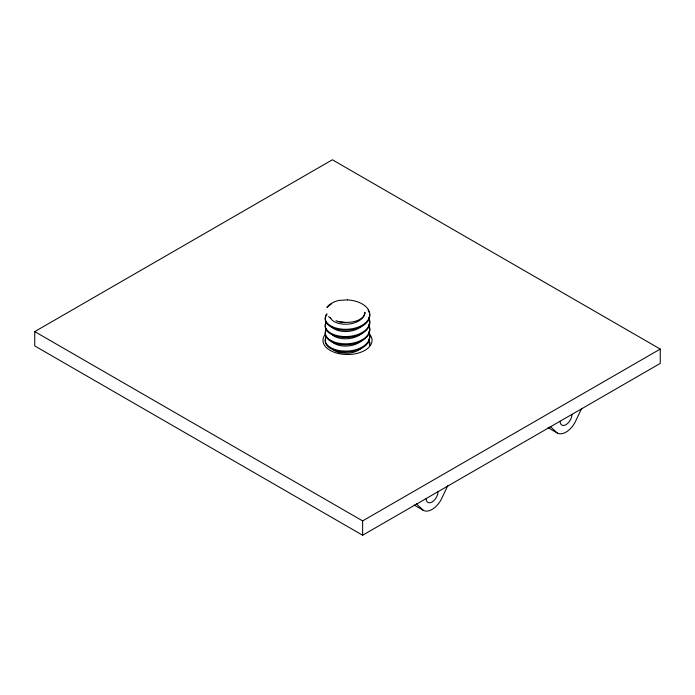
<?xml version="1.0" encoding="UTF-8"?>
<svg xmlns="http://www.w3.org/2000/svg" width="695" height="695" viewBox="0 0 695 695"><rect width="100%" height="100%" fill="white"/><g stroke="black" fill="none" stroke-linecap="round" stroke-linejoin="round"><path stroke-width="1.04" d="M34.75 331.602L34.75 345.928L362.625 535.228L660.25 363.398L660.25 349.072L332.375 159.772L34.75 331.602L362.625 520.903L660.25 349.072M362.625 535.228L362.625 520.903M369.697 342.722L369.627 345.25L368.906 340.229M447.806 485.701L440.839 500.192A17.54 10.13 -60 0 1 423.307 510.321L414.116 505.013M581.732 408.373L574.774 422.873A17.54 10.13 -60 0 1 557.234 432.994L548.051 427.694M331.75 303.637L326.893 307.39A22.275 12.858 0 0 1 338.917 300.405L347.5 299.875M344.833 322.445L337.414 321.472M328.544 316.616L330.863 318.562M550.275 426.539L557.234 432.994M416.34 503.858L423.307 510.321M438.024 491.695A8.418 4.856 -60 0 1 432.073 502.007A8.418 4.856 -60 0 1 426.122 498.567M571.959 414.368A8.418 4.856 -60 0 1 565.999 424.68A8.418 4.856 -60 0 1 560.048 421.248M368.767 333.253A24.551 14.178 0 0 1 348.299 354.511A24.551 14.178 0 0 1 325.486 334.069M347.5 299.91A22.362 13.309 4.3 0 1 363.224 304.566A22.362 13.961 2 0 1 369.775 314.548A22.362 13.987 -1.7 0 1 363.277 324.574A22.362 13.37 -4.2 0 1 347.5 329.265A22.362 12.467 -4.2 0 1 331.724 326.389A22.362 11.806 -1.8 0 1 325.225 318.188A22.362 11.78 1.6 0 1 326.945 313.732M368.063 310.092A22.362 13.969 1.9 0 1 369.775 315.461A22.362 13.996 -1.7 0 1 363.259 325.469A22.362 13.361 -4.3 0 1 347.5 330.151A22.362 12.449 -4.2 0 1 331.732 327.293A22.362 11.798 -1.8 0 1 325.225 319.101A22.362 11.78 1.6 0 1 326.937 314.635M368.576 317.32A22.362 13.969 1.9 0 1 369.775 321.828A22.362 13.987 -1.8 0 1 363.268 331.836A22.362 13.344 -4.3 0 1 347.5 336.528A22.362 12.432 -4.1 0 1 331.732 333.652A22.362 11.789 -1.7 0 1 325.225 325.46A22.362 11.789 1.7 0 1 326.415 321.707M368.585 318.223A22.362 13.978 1.9 0 1 369.775 322.732A22.362 13.987 -1.8 0 1 363.259 332.74A22.362 13.353 -4.3 0 1 347.5 337.423A22.362 12.441 -4.2 0 1 331.741 334.564A22.362 11.789 -1.7 0 1 325.225 326.372A22.362 11.78 1.6 0 1 325.66 324.087M368.585 324.591A22.362 13.987 1.8 0 1 369.775 329.1A22.362 13.978 -1.9 0 1 363.25 339.099A22.362 13.327 -4.3 0 1 347.5 343.782A22.362 12.414 -4.1 0 1 331.75 340.924A22.362 11.78 -1.6 0 1 325.225 332.74A22.362 11.789 1.7 0 1 326.407 328.978M368.585 325.495A22.362 13.978 1.9 0 1 369.775 330.012A22.362 13.987 -1.8 0 1 363.259 340.011A22.362 13.344 -4.3 0 1 347.5 344.694A22.362 12.432 -4.2 0 1 331.741 341.836A22.362 11.789 -1.7 0 1 325.225 333.643A22.362 11.78 1.7 0 1 326.415 329.89M368.593 331.863A22.362 13.987 1.8 0 1 369.775 336.371A22.362 13.987 -1.8 0 1 363.25 346.379A22.362 13.344 -4.3 0 1 347.5 351.053A22.362 12.441 -4.2 0 1 331.75 348.195A22.362 11.789 -1.7 0 1 325.225 340.011A22.362 11.78 1.6 0 1 326.415 336.25M368.585 332.775A22.362 13.987 1.8 0 1 369.775 337.284A22.362 13.987 -1.8 0 1 363.25 347.291A22.362 13.344 -4.3 0 1 347.5 351.965A22.362 12.432 -4.2 0 1 331.75 349.107A22.362 11.789 -1.7 0 1 325.225 340.924A22.362 11.78 1.7 0 1 325.66 338.63M368.585 339.134A22.362 13.969 1.9 0 1 369.775 343.643M347.5 351.453A17.566 9.652 -5.3 0 1 342.453 351.357M342.453 336.806A17.566 9.652 -5.3 0 0 347.5 336.901A17.566 10.564 -5.5 0 0 349.194 336.745M341.627 322.159A17.566 9.652 -5.3 0 0 347.5 322.35A17.453 10.025 -0.1 0 0 364.953 312.281A17.566 11.207 -2.4 0 1 359.836 320.308A17.566 10.564 -5.5 0 1 347.5 324.174A17.566 9.652 -5.3 0 1 335.164 322.132A17.566 9.009 -2.1 0 1 330.377 317.641M340.819 322.037A17.566 9.652 -5.3 0 1 335.989 320.682M332.584 349.003A17.453 10.078 0 0 0 339.117 352.608L347.5 353.269A17.566 10.564 -5.5 0 0 359.836 349.411A17.566 11.207 -2.4 0 0 361.991 347.674M331.376 341.141A17.566 9.009 -2.1 0 0 335.164 343.956A17.566 9.652 -5.3 0 0 347.5 345.997A17.566 10.564 -5.5 0 0 359.836 342.131A17.566 11.207 -2.4 0 0 361.991 340.402M331.376 333.861A17.566 9.009 -2.1 0 0 335.164 336.675A17.566 9.652 -5.3 0 0 347.5 338.717A17.566 10.564 -5.5 0 0 359.836 334.86A17.566 11.207 -2.4 0 0 361.991 333.131M331.376 326.589A17.566 9.009 -2.1 0 0 335.164 329.404A17.566 9.652 -5.3 0 0 347.5 331.445A17.566 10.564 -5.5 0 0 359.836 327.588A17.566 11.207 -2.4 0 0 361.991 325.851"/></g></svg>
